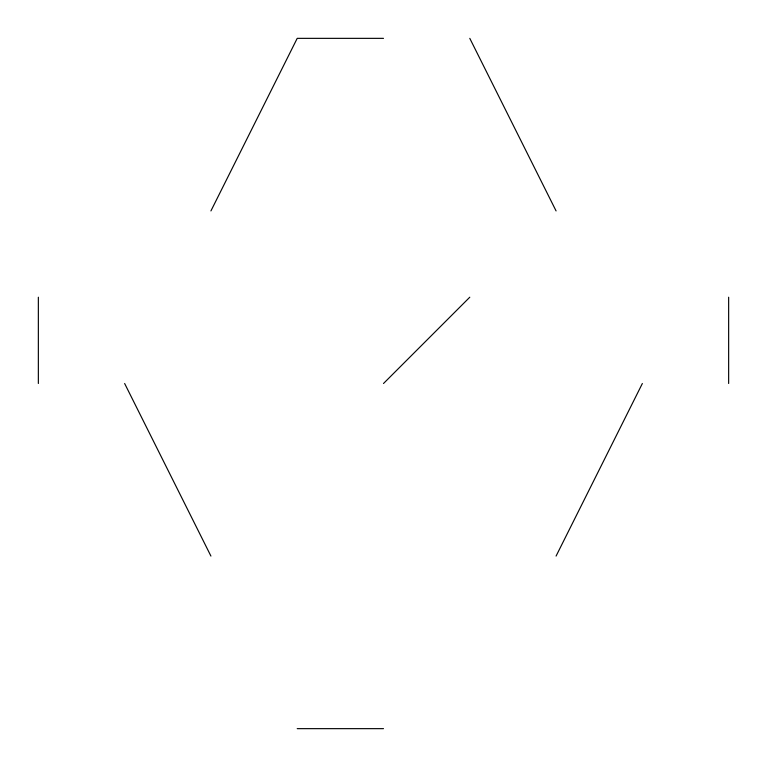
<?xml version="1.0" encoding="UTF-8"?>
<svg xmlns="http://www.w3.org/2000/svg" width="767" height="767" viewBox="0 0 767 767"><rect width="100%" height="100%" fill="white"/><g stroke="black" fill="none" stroke-linecap="round" stroke-linejoin="round"><path stroke-width="1.15" d="M210.925 210.925L297.212 38.35L383.5 38.35M556.075 556.075L642.362 383.5M383.5 383.5L469.788 297.212M297.212 728.65L383.5 728.65M469.788 38.35L556.075 210.925M124.638 383.5L210.925 556.075M728.65 297.212L728.65 383.5M38.35 297.212L38.35 383.5"/></g></svg>
